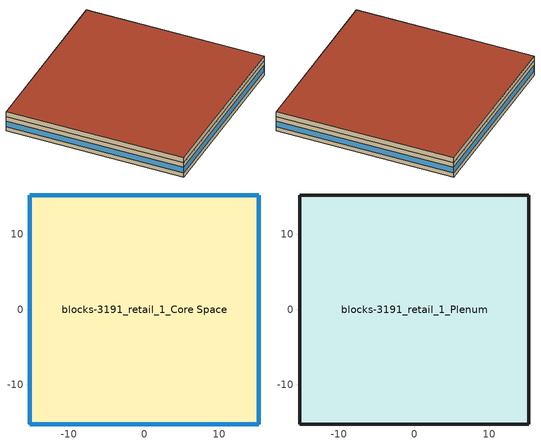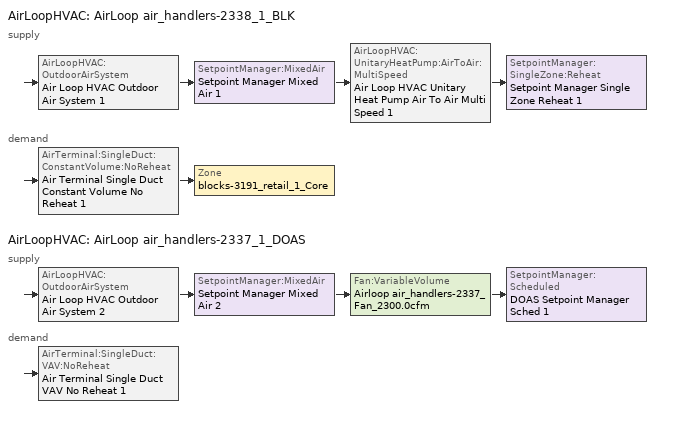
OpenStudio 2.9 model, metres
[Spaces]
blocks-3191_retail_1_Core Space
 floor ground (Construction Ffactor Ground Floor 2): -15.24,-15.24 -15.24,15.24 15.24,15.24 15.24,-15.24 z0
 wall outside (Siding_Steel_Frame_Wall): -15.24,15.24 -15.24,-15.24 15.24,-15.24 15.24,15.24 -15.24,15.24 z0:2.74
 window (fenestration_2.55521835_0.6_0.379): -15.24,15.21 -15.24,-15.21 / 15.21,15.24 -15.21,15.24 / 15.24,-15.21 15.24,15.21 / -15.21,-15.24 15.21,-15.24 z0.76:1.86
blocks-3191_retail_1_Plenum
 floor to blocks-3191_retail_1_Core Space: -15.24,-15.24 -15.24,15.24 15.24,15.24 15.24,-15.24 z2.74
 wall outside (Siding_Steel_Frame_Wall): -15.24,15.24 -15.24,-15.24 15.24,-15.24 15.24,15.24 -15.24,15.24 z2.74:3.66
 roof outside: 15.24,-15.24 15.24,15.24 -15.24,15.24 -15.24,-15.24 z3.66
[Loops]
AirLoopHVAC 'AirLoop air_handlers-2338_1_BLK'
 supply: AirLoopHVAC:OutdoorAirSystem 'Air Loop HVAC Outdoor Air System 1' > SetpointManager:MixedAir 'Setpoint Manager Mixed Air 1' > AirLoopHVAC:UnitaryHeatPump:AirToAir:MultiSpeed 'Air Loop HVAC Unitary Heat Pump Air To Air Multi Speed 1' > SetpointManager:SingleZone:Reheat 'Setpoint Manager Single Zone Reheat 1'
 demand: AirTerminal:SingleDuct:ConstantVolume:NoReheat 'Air Terminal Single Duct Constant Volume No Reheat 1' > Zone 'blocks-3191_retail_1_Core'
AirLoopHVAC 'AirLoop air_handlers-2337_1_DOAS'
 supply: AirLoopHVAC:OutdoorAirSystem 'Air Loop HVAC Outdoor Air System 2' > SetpointManager:MixedAir 'Setpoint Manager Mixed Air 2' > Fan:VariableVolume 'Airloop air_handlers-2337_Fan_2300.0cfm' > SetpointManager:Scheduled 'DOAS Setpoint Manager Sched 1'
 demand: AirTerminal:SingleDuct:VAV:NoReheat 'Air Terminal Single Duct VAV No Reheat 1'
[Building]
Building 1: Default Construction Set=Default Construction Set 1
[Construction]
INT-FLOOR-TOPSIDE: 1/2IN Gypsum, 4IN CONCRETE HW, CP02 CARPET PAD
INT-FLOOR-UNDERSIDE: CP02 CARPET PAD, 4IN CONCRETE HW, 1/2IN Gypsum
Standard_Int-Wall: 1/2IN Gypsum, 1/2IN Gypsum
Siding_Steel_Frame_Wall: Wood Siding, Steel Frame Wall Insulation, 1/2IN Gypsum
IEAD_Metal_Deck: Roof Membrane, IEAD Roof Insulation, Metal Decking
fenestration_2.55521835_0.6_0.379: Glazing Layer
[Material] Thermal Absorptance=0.9
Name | Roughness | Thickness {m} | Conductivity {W/m-K} | Density {kg/m3} | Specific Heat {J/kg-K} | Solar Absorptance | Visible Absorptance
1/2IN Gypsum | Smooth | 0.0127 | 0.16 | 784.9 | 830 | 0.92 | 0.92
4IN CONCRETE HW | Rough | 0.1016 | 1.311 | 2240 | 836.8 | 0.7 | 0.7
Wood Siding | MediumSmooth | 0.01 | 0.11 | 544.62 | 1210 | 0.78 | 0.78
Steel Frame Wall Insulation | MediumRough | 0.148554 | 0.049 | 265 | 836.8 | 0.7 | 0.7
Roof Membrane | VeryRough | 0.0095 | 0.16 | 1121.29 | 1460 | 0.7 | 0.7
IEAD Roof Insulation | MediumRough | 0.316696 | 0.049 | 265 | 836.8 | 0.7 | 0.7
Metal Decking | MediumSmooth | 0.0015 | 45.006 | 7680 | 418.4 | 0.7 | 0.3
[Material:NoMass]
CP02 CARPET PAD: Roughness=VeryRough; Thermal Resistance {m2-K/W}=0.2165; Thermal Absorptance=0.9; Solar Absorptance=0.7; Visible Absorptance=0.8
[DefaultSurfaceConstructions]
Name | Floor Construction | Wall Construction | Roof Ceiling Construction
Default Surface Constructions 1 | INT-FLOOR-TOPSIDE | Standard_Int-Wall | INT-FLOOR-UNDERSIDE
Default Surface Constructions 2; Default Surface Constructions 3 | Construction Ffactor Ground Floor 1 |  | IEAD_Metal_Deck
[DefaultConstructionSet]
Name | Default Interior Surface Constructions | Default Exterior Surface Constructions | Default Ground Contact Surface Constructions
Default Construction Set 1 | Default Surface Constructions 1
Default Construction Set 2 |  | Default Surface Constructions 2 | Default Surface Constructions 3
[Construction:FfactorGroundFloor] F-Factor {W/m-K}=0.93474
Name | Area {m2} | PerimeterExposed {m}
Construction Ffactor Ground Floor 1 | 1 | 1
Construction Ffactor Ground Floor 2 | 929.0304 | 121.92
[WindowMaterial:SimpleGlazingSystem]
Glazing Layer: U-Factor {W/m2-K}=2.55522; Solar Heat Gain Coefficient=0.6; Visible Transmittance=0.379
[BuildingStory]
Story 1: Nominal Z Coordinate {m}=0; Nominal Floor to Floor Height {m}=3.6576
[Space] Default Construction Set=Default Construction Set 2; Building Story=Story 1
Name | Part of Total Floor Area | Thermal Zone
blocks-3191_retail_1_Plenum | No
blocks-3191_retail_1_Core Space |  | blocks-3191_retail_1_Core
[ThermalZone]
blocks-3191_retail_1_Core: Use Ideal Air Loads=No
[Sizing:Zone]
blocks-3191_retail_1_Core: Zone Cooling Design Supply Air Temperature Input Method=SupplyAirTemperature; Zone Cooling Design Supply Air Temperature {C}=14; Zone Cooling Design Supply Air Temperature Difference {deltaC}=11.11; Zone Heating Design Supply Air Temperature Input Method=SupplyAirTemperature; Zone Heating Design Supply Air Temperature {C}=40; Zone Heating Design Supply Air Temperature Difference {deltaC}=11.11; Zone Cooling Design Supply Air Humidity Ratio {kg-H2O/kg-air}=0.0085; Zone Heating Design Supply Air Humidity Ratio {kg-H2O/kg-air}=0.008; Cooling Design Air Flow Method=DesignDay; Heating Design Air Flow Method=DesignDay; Account for Dedicated Outdoor Air System=No; Dedicated Outdoor Air System Control Strategy=NeutralSupplyAir; Dedicated Outdoor Air Low Setpoint Temperature for Design {C}=autosize; Dedicated Outdoor Air High Setpoint Temperature for Design {C}=autosize
[Zone equipment]
blocks-3191_retail_1_Core: Air Terminal Single Duct Constant Volume No Reheat 1
[AirLoopHVAC] Design Supply Air Flow Rate {m3/s}=AutoSize
Name | Availability Schedule
AirLoop air_handlers-2338_1_BLK | PNNL_TSPR_Retail_Hvac_Schedule
AirLoop air_handlers-2337_1_DOAS | Airloop_air_handlers-2337_Sched_Ruleset
[Sizing:System] Design Outdoor Air Flow Rate {m3/s}=Autosize; Central Heating Maximum System Air Flow Ratio=1; Preheat Design Temperature {C}=7; Preheat Design Humidity Ratio {kg-H2O/kg-Air}=0.008; Precool Design Temperature {C}=12.8; Precool Design Humidity Ratio {kg-H2O/kg-Air}=0.008; Sizing Option=NonCoincident; Central Cooling Design Supply Air Humidity Ratio {kg-H2O/kg-Air}=0.0085; Central Heating Design Supply Air Humidity Ratio {kg-H2O/kg-Air}=0.008; Cooling Design Air Flow Method=DesignDay; Cooling Design Air Flow Rate {m3/s}=0; Heating Design Air Flow Method=DesignDay; Heating Design Air Flow Rate {m3/s}=0; System Outdoor Air Method=ZoneSum; Zone Maximum Outdoor Air Fraction=1; Cooling Supply Air Flow Rate Per Floor Area {m3/s-m2}=0.00996765; Cooling Fraction of Autosized Cooling Supply Air Flow Rate=1; Cooling Supply Air Flow Rate Per Unit Cooling Capacity {m3/s-W}=3.94755e-05; Heating Supply Air Flow Rate Per Floor Area {m3/s-m2}=0.00996765; Heating Fraction of Autosized Heating Supply Air Flow Rate=1; Heating Fraction of Autosized Cooling Supply Air Flow Rate=1; Heating Supply Air Flow Rate Per Unit Heating Capacity {m3/s-W}=3.15882e-05; Cooling Design Capacity Method=CoolingDesignCapacity; Cooling Design Capacity {W}=autosize; Cooling Design Capacity Per Floor Area {W/m2}=234.7; Fraction of Autosized Cooling Design Capacity=1; Heating Design Capacity Method=HeatingDesignCapacity; Heating Design Capacity {W}=autosize; Heating Design Capacity Per Floor Area {W/m2}=157; Fraction of Autosized Heating Design Capacity=1; Central Cooling Capacity Control Method=OnOff
Name | Type of Load to Size On | Central Cooling Design Supply Air Temperature {C} | Central Heating Design Supply Air Temperature {C} | 100% Outdoor Air in Cooling | 100% Outdoor Air in Heating
AirLoop air_handlers-2338_1_BLK | Sensible | 12.8 | 40 | No | No
AirLoop air_handlers-2337_1_DOAS | VentilationRequirement | 15.5556 | 15.5556 | Yes | Yes
[Controller:OutdoorAir] Minimum Outdoor Air Flow Rate {m3/s}=0; Maximum Outdoor Air Flow Rate {m3/s}=Autosize; Economizer Control Action Type=ModulateFlow; Economizer Maximum Limit Enthalpy {J/kg}=64000; Economizer Minimum Limit Dry-Bulb Temperature {C}=-100; Minimum Limit Type=FixedMinimum; High Humidity Control=No; Heat Recovery Bypass Control Type=BypassWhenOAFlowGreaterThanMinimum
Name | Economizer Control Type | Economizer Maximum Limit Dry-Bulb Temperature {C} | Lockout Type | Maximum Fraction of Outdoor Air Schedule | Controller Mechanical Ventilation
Controller Outdoor Air 1 | DifferentialDryBulb | 23 | LockoutWithHeating | Economizer Efficiency Schedule | Controller Mechanical Ventilation 1
Controller Outdoor Air 2 | NoEconomizer | 28 | NoLockout |  | Controller Mechanical Ventilation 2
[Controller:MechanicalVentilation] Availability Schedule=Always On Discrete; System Outdoor Air Method=ZoneSum
Controller Mechanical Ventilation 1; Controller Mechanical Ventilation 2
[AirLoopHVAC:OutdoorAirSystem]
Name | Controller
Air Loop HVAC Outdoor Air System 1 | Controller Outdoor Air 1
Air Loop HVAC Outdoor Air System 2 | Controller Outdoor Air 2
[Fan:ConstantVolume]
AirLoop air_handlers-2338_1_BLK_Fan_9004.604cfm: Availability Schedule=PNNL_TSPR_Retail_Hvac_Schedule; Fan Total Efficiency=0.56225; Pressure Rise {Pa}=622.873; Maximum Flow Rate {m3/s}=AutoSize; Motor Efficiency=0.865
[Coil:Cooling:DX:MultiSpeed]
Coil Cooling DX Multi Speed 1: Availability Schedule=Always_On; Condenser Type=AirCooled; Apply Part Load Fraction to Speeds Greater than 1=No; Crankcase Heater Capacity {W}=0; Maximum Outdoor Dry-Bulb Temperature for Crankcase Heater Operation {C}=10; Basin Heater Capacity {W/K}=0; Basin Heater Setpoint Temperature {C}=2; Fuel Type=Electricity; Stage 1=Coil Cooling DX Multi Speed Stage Data 1; Stage 2=Coil Cooling DX Multi Speed Stage Data 1
[Coil:Cooling:DX:MultiSpeed:StageData]
Coil Cooling DX Multi Speed Stage Data 1: Gross Rated Total Cooling Capacity {W}=autosize; Gross Rated Sensible Heat Ratio=autosize; Gross Rated Cooling COP {W/W}=4.25; Rated Air Flow Rate {m3/s}=autosize; Rated Evaporator Fan Power Per Volume Flow Rate {W/(m3/s)}=773.3; Total Cooling Capacity Function of Temperature Curve=HPACCoolCapFT; Total Cooling Capacity Function of Flow Fraction Curve=HPACCoolCapFFF; Energy Input Ratio Function of Temperature Curve=HPACCOOLEIRFT; Energy Input Ratio Function of Flow Fraction Curve=HPACCOOLEIRFFF; Part Load Fraction Correlation Curve=HPACCOOLPLFFPLR; Nominal Time for Condensate Removal to Begin {s}=0; Ratio of Initial Moisture Evaporation Rate and Steady State Latent Capacity=0; Maximum Cycling Rate {cycles/hr}=0; Latent Capacity Time Constant {s}=0; Rated Waste Heat Fraction of Power Input=0.5; Waste Heat Function of Temperature Curve=Curve Biquadratic 1; Evaporative Condenser Effectiveness=0.9; Evaporative Condenser Air Flow Rate {m3/s}=autosize; Rated Evaporative Condenser Pump Power Consumption {W}=autosize
[Coil:Heating:DX:MultiSpeed]
Coil Heating DX Multi Speed 1: Availability Schedule=Always_On; Minimum Outdoor Dry-Bulb Temperature for Compressor Operation {C}=-12.22; Crankcase Heater Capacity {W}=30; Maximum Outdoor Dry-Bulb Temperature for Crankcase Heater Operation {C}=4.4; Defrost Energy Input Ratio Function of Temperature Curve=HPACCOOLEIRFT; Maximum Outdoor Dry-Bulb Temperature for Defrost Operation {C}=1.67; Defrost Strategy=ReverseCycle; Defrost Control=OnDemand; Defrost Time Period Fraction=0.058333; Resistive Defrost Heater Capacity {W}=autosize; Apply Part Load Fraction to Speeds Greater than 1=No; Fuel Type=Electricity; Region number for Calculating HSPF=4
[Coil:Heating:DX:MultiSpeed:StageData]
Gross Rated Heating Capacity {W}=autosize; Gross Rated Heating COP {W/W}=3.57; Rated Air Flow Rate {m3/s}=autosize; Rated Supply Air Fan Power Per Volume Flow Rate {W/(m3/s)}=773.3; Heating Capacity Function of Temperature Curve=HPACHeatCapFT; Heating Capacity Function of Flow Fraction Curve=HPACHeatCapFFF; Energy Input Ratio Function of Temperature Curve=HPACHeatEIRFT; Energy Input Ratio Function of Flow Fraction Curve=HPACHeatEIRFFF; Part Load Fraction Correlation Curve=HPACCOOLPLFFPLR; Rated Waste Heat Fraction of Power Input=0.2; Waste Heat Function of Temperature Curve=Curve Biquadratic 2
[Coil:Heating:Electric]
Coil Heating Electric 1: Availability Schedule=Always_On
[AirLoopHVAC:UnitaryHeatPump:AirToAir:MultiSpeed]
Air Loop HVAC Unitary Heat Pump Air To Air Multi Speed 1: Controlling Zone or Thermostat Location=blocks-3191_retail_1_Core; Supply Air Fan=AirLoop air_handlers-2338_1_BLK_Fan_9004.604cfm; Supply Air Fan Placement=BlowThrough; Supply Air Fan Operating Mode Schedule=Always_On; Heating Coil=Coil Heating DX Multi Speed 1; Minimum Outdoor Dry-Bulb Temperature for Compressor Operation {C}=-8; Cooling Coil=Coil Cooling DX Multi Speed 1; Supplemental Heating Coil=Coil Heating Electric 1; Maximum Supply Air Temperature from Supplemental Heater {C}=autosize; Maximum Outdoor Dry-Bulb Temperature for Supplemental Heater Operation {C}=4.4; Auxiliary On-Cycle Electric Power {W}=0; Auxiliary Off-Cycle Electric Power {W}=0; Design Heat Recovery Water Flow Rate {m3/s}=0; Maximum Temperature for Heat Recovery {C}=80; Supply Air Flow Rate When No Cooling or Heating is Needed {m3/s}=autosize; Number of Speeds for Heating=2; Number of Speeds for Cooling=2; Speed 1 Supply Air Flow Rate During Heating Operation {m3/s}=autosize; Speed 2 Supply Air Flow Rate During Heating Operation {m3/s}=autosize; Speed 3 Supply Air Flow Rate During Heating Operation {m3/s}=autosize; Speed 4 Supply Air Flow Rate During Heating Operation {m3/s}=autosize; Speed 1 Supply Air Flow Rate During Cooling Operation {m3/s}=autosize; Speed 2 Supply Air Flow Rate During Cooling Operation {m3/s}=autosize; Speed 3 Supply Air Flow Rate During Cooling Operation {m3/s}=autosize; Speed 4 Supply Air Flow Rate During Cooling Operation {m3/s}=autosize
[SetpointManager:MixedAir] Control Variable=Temperature
Setpoint Manager Mixed Air 1; Setpoint Manager Mixed Air 2
[SetpointManager:SingleZone:Reheat]
Setpoint Manager Single Zone Reheat 1: Minimum Supply Air Temperature {C}=12.8; Maximum Supply Air Temperature {C}=40; Control Zone=blocks-3191_retail_1_Core
[AirTerminal:SingleDuct:ConstantVolume:NoReheat]
Air Terminal Single Duct Constant Volume No Reheat 1: Availability Schedule=Always_On; Maximum Air Flow Rate {m3/s}=AutoSize
[HeatExchanger:AirToAir:SensibleAndLatent]
ERV-AirLoop air_handlers-2337_1_DOAS: Availability Schedule=Always On Discrete; Nominal Supply Air Flow Rate {m3/s}=autosize; Sensible Effectiveness at 100% Heating Air Flow=0.7; Latent Effectiveness at 100% Heating Air Flow=0; Sensible Effectiveness at 75% Heating Air Flow=0.7; Latent Effectiveness at 75% Heating Air Flow=0; Sensible Effectiveness at 100% Cooling Air Flow=0.7; Latent Effectiveness at 100% Cooling Air Flow=0; Sensible Effectiveness at 75% Cooling Air Flow=0.7; Latent Effectiveness at 75% Cooling Air Flow=0; Nominal Electric Power {W}=0; Supply Air Outlet Temperature Control=Yes; Heat Exchanger Type=Plate; Frost Control Type=None; Threshold Temperature {C}=1.7; Economizer Lockout=Yes
[Fan:VariableVolume]
Airloop air_handlers-2337_Fan_2300.0cfm: Availability Schedule=Airloop_air_handlers-2337_Sched_Ruleset; Fan Total Efficiency=0.56225; Pressure Rise {Pa}=871.067; Maximum Flow Rate {m3/s}=1.08548; Fan Power Minimum Flow Rate Input Method=FixedFlowRate; Fan Power Minimum Flow Fraction=0; Fan Power Minimum Air Flow Rate {m3/s}=0; Motor Efficiency=0.865; Motor In Airstream Fraction=1; Fan Power Coefficient 1=0.0407599; Fan Power Coefficient 2=0.088045; Fan Power Coefficient 3=-0.0729261; Fan Power Coefficient 4=0.94374; Fan Power Coefficient 5=0
[SetpointManager:Scheduled] Control Variable=Temperature; Schedule=DOAS Compact Sched - 60 F
DOAS Setpoint Manager Sched; DOAS Setpoint Manager Sched 1
[AirTerminal:SingleDuct:VAV:NoReheat]
Air Terminal Single Duct VAV No Reheat 1: Availability Schedule=Always_On; Maximum Air Flow Rate {m3/s}=1.08548; Zone Minimum Air Flow Input Method=Constant; Constant Minimum Air Flow Fraction=1; Control For Outdoor Air=No
[Schedule:Ruleset]
Name | Default Day Schedule | Summer Design Day Schedule | Winter Design Day Schedule
Always_On | Always_On_Default | Always_On_Summer_Design_Day | Always_On_Winter_Design_Day
PNNL_TSPR_Retail_Hvac_Schedule | PNNL_TSPR_Retail_Hvac_Schedule_Week_Day | PNNL_TSPR_Retail_Hvac_Schedule_Summer_Design_Day | PNNL_TSPR_Retail_Hvac_Schedule_Winter_Design_Day
Airloop_air_handlers-2337_Sched_Ruleset | PNNL_TSPR_Retail_Hvac_Schedule_Week_Day 1 | PNNL_TSPR_Retail_Hvac_Schedule_Summer_Design_Day 1 | PNNL_TSPR_Retail_Hvac_Schedule_Winter_Design_Day 1
[Schedule:Day]
Always_On_Default; Always_On_Winter_Design_Day; Always_On_Summer_Design_Day: 24, 0, 1
PNNL_TSPR_Retail_Hvac_Schedule_Week_Day; PNNL_TSPR_Retail_Hvac_Schedule_Summer_Design_Day; PNNL_TSPR_Retail_Hvac_Schedule_Week_Day 1; PNNL_TSPR_Retail_Hvac_Schedule_Summer_Design_Day 1: 1, 0, 0, 2, 0, 0, 3, 0, 0, 4, 0, 0, 5, 0, 0, 6, 0, 0, 7, 0, 0, 8, 0, 1, 9, 0, 1, 10, 0, 1, 11, 0, 1, 12, 0, 1, 13, 0, 1, 14, 0, 1, 15, 0, 1, 16, 0, 1, 17, 0, 1, 18, 0, 1, 19, 0, 1, 20, 0, 1, 21, 0, 1, 22, 0, 1, 23, 0, 0, 24, 0, 0
PNNL_TSPR_Retail_Hvac_Schedule_Winter_Design_Day; PNNL_TSPR_Retail_Hvac_Schedule_Saturday; PNNL_TSPR_Retail_Hvac_Schedule_Winter_Design_Day 1; PNNL_TSPR_Retail_Hvac_Schedule_Saturday 1: 1, 0, 0, 2, 0, 0, 3, 0, 0, 4, 0, 0, 5, 0, 0, 6, 0, 0, 7, 0, 0, 8, 0, 1, 9, 0, 1, 10, 0, 1, 11, 0, 1, 12, 0, 1, 13, 0, 1, 14, 0, 1, 15, 0, 1, 16, 0, 1, 17, 0, 1, 18, 0, 1, 19, 0, 1, 20, 0, 1, 21, 0, 1, 22, 0, 1, 23, 0, 1, 24, 0, 0
PNNL_TSPR_Retail_Hvac_Schedule_Sunday; PNNL_TSPR_Retail_Hvac_Schedule_Sunday 1: 1, 0, 0, 2, 0, 0, 3, 0, 0, 4, 0, 0, 5, 0, 0, 6, 0, 0, 7, 0, 0, 8, 0, 0, 9, 0, 0, 10, 0, 1, 11, 0, 1, 12, 0, 1, 13, 0, 1, 14, 0, 1, 15, 0, 1, 16, 0, 1, 17, 0, 1, 18, 0, 1, 19, 0, 1, 20, 0, 1, 21, 0, 0, 22, 0, 0, 23, 0, 0, 24, 0, 0
[Schedule:Compact]
Economizer Efficiency Schedule: Through: 12/31, For: AllDays, Until: 24:00, 0.9
DOAS Compact Sched - 60 F: Through: 12/31, For: AllDays, Until: 24:00, 15.56
[Schedule:Rule]
Name | Schedule Ruleset | Rule Order | Day Schedule | Apply Sunday | Apply Saturday
PNNL_TSPR_Retail_Hvac_Schedule_Sunday_Rule | PNNL_TSPR_Retail_Hvac_Schedule | 0 | PNNL_TSPR_Retail_Hvac_Schedule_Sunday | Yes
PNNL_TSPR_Retail_Hvac_Schedule_Saturday_Rule | PNNL_TSPR_Retail_Hvac_Schedule | 1 | PNNL_TSPR_Retail_Hvac_Schedule_Saturday |  | Yes
PNNL_TSPR_Retail_Hvac_Schedule_Sunday_Rule 1 | Airloop_air_handlers-2337_Sched_Ruleset | 0 | PNNL_TSPR_Retail_Hvac_Schedule_Sunday 1 | Yes
PNNL_TSPR_Retail_Hvac_Schedule_Saturday_Rule 1 | Airloop_air_handlers-2337_Sched_Ruleset | 1 | PNNL_TSPR_Retail_Hvac_Schedule_Saturday 1 |  | Yes
[Schedule:Constant]
Always On Discrete: Value=1
[Curve:Biquadratic]
Name | Coefficient1 Constant | Coefficient2 x | Coefficient3 x**2 | Coefficient4 y | Coefficient5 y**2 | Coefficient6 x*y | Minimum Value of x | Maximum Value of x | Minimum Value of y | Maximum Value of y
HPACCoolCapFT | 0.766956 | 0.0107756 | -4.14703e-05 | 0.00134961 | -0.000261144 | 0.000457488 | 12.77778 | 23.88889 | 23.88889 | 46.11111
HPACCOOLEIRFT | 0.297145 | 0.0430933 | -0.000748766 | 0.00597727 | 0.000482112 | -0.000956448 | 12.77778 | 23.88889 | 21.11111 | 46.11111
Curve Biquadratic 1; Curve Biquadratic 2 | 0 | 0 | 0 | 0 | 0 | 0 | 0 | 1 | 0 | 1
[Curve:Quadratic]
Name | Coefficient1 Constant | Coefficient2 x | Coefficient3 x**2 | Minimum Value of x | Maximum Value of x
HPACCoolCapFFF | 0.8 | 0.2 | 0 | 0.5 | 1.5
HPACCOOLEIRFFF | 1.156 | -0.1816 | 0.0256 | 0.5 | 1.5
HPACCOOLPLFFPLR | 0.85 | 0.15 | 0 | 0 | 1
HPACHeatEIRFFF | 1.3824 | -0.4336 | 0.0512 | 0 | 1
[Curve:Cubic]
Name | Coefficient1 Constant | Coefficient2 x | Coefficient3 x**2 | Coefficient4 x**3 | Minimum Value of x | Maximum Value of x
HPACHeatCapFT | 0.758746 | 0.027626 | 0.000148716 | 3.4992e-06 | -20 | 20
HPACHeatCapFFF | 0.84 | 0.16 | 0 | 0 | 0.5 | 1.5
HPACHeatEIRFT | 1.19248 | -0.0300438 | 0.00103745 | -2.3328e-05 | -20 | 20
